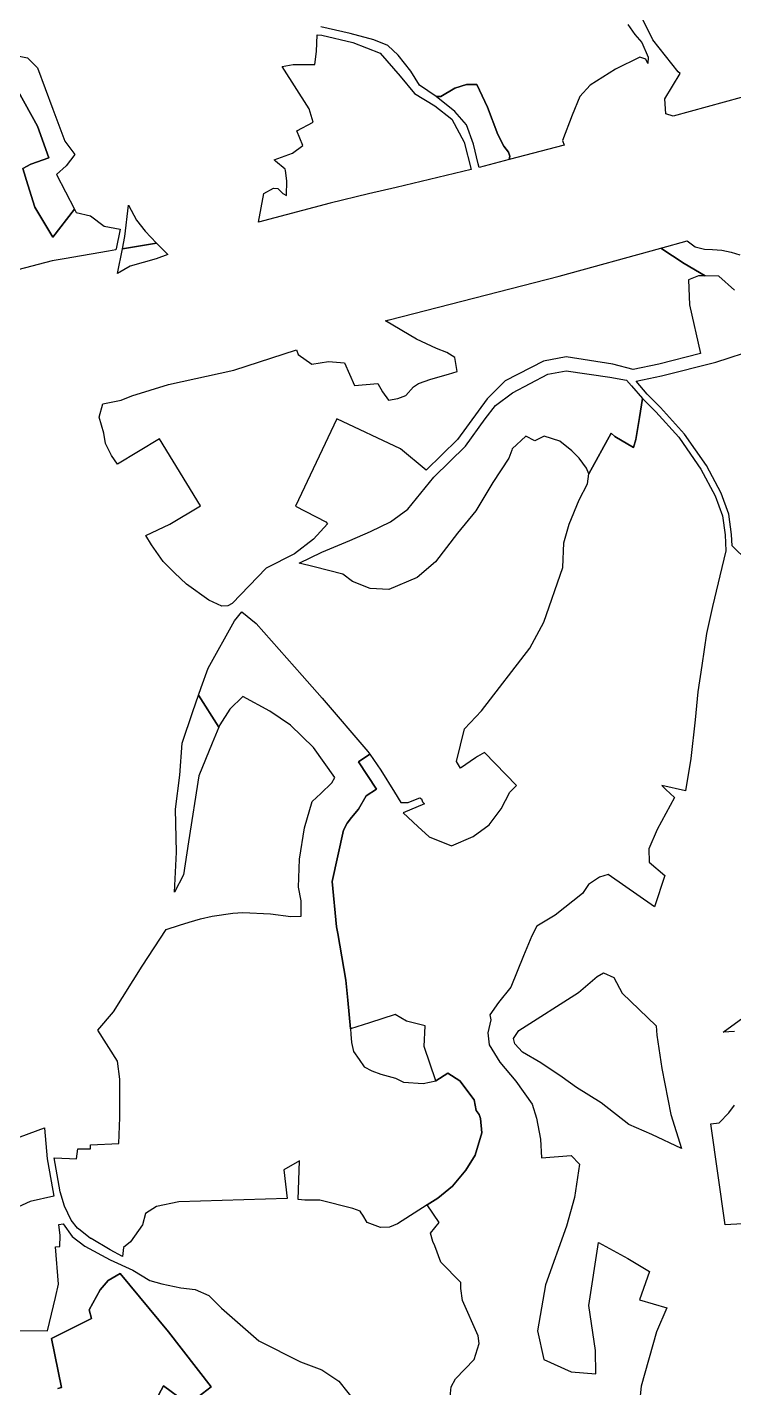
# Model space of a CAD drawing. Header units: millimetres. Extents: x 35444746 to 35449000, y 3482000 to 3488437.
# Drawn here: x 35447289.2 to 35447507.3, y 3486393.7 to 3486813.3 of the extents above; entities that cross this region are included whole.
import ezdxf

# ---------------------------------------------------------------- set-up
doc = ezdxf.new("R2010")
doc.units = ezdxf.units.MM
doc.layers.add('0203.02旱地整理', color=9, linetype='Continuous', true_color=0x808080)
doc.layers.add('0204.02水田整理', color=9, linetype='Continuous', true_color=0x808080)

msp = doc.modelspace()

# ---------------------------------------------------------------- linework, layer by layer
at = {"layer": '0203.02旱地整理', "color": 41}
for points in [[(35447541.397, 3486815.87), (35447549.093, 3486808.598), (35447553.497, 3486803.808), (35447553.59, 3486803.676), (35447533.81, 3486798.252), (35447520.136, 3486794.501), (35447509.559, 3486791.6), (35447488.522, 3486785.83), (35447486.244, 3486786.557), (35447485.922, 3486791.171), (35447490.707, 3486798.985), (35447490.069, 3486799.49), (35447482.299, 3486809.405), (35447476.268, 3486821.44)], [(35447541.397, 3486815.87), (35447549.093, 3486808.598), (35447553.497, 3486803.808), (35447553.59, 3486803.676), (35447533.81, 3486798.252), (35447520.136, 3486794.501), (35447509.559, 3486791.6), (35447488.522, 3486785.83), (35447486.244, 3486786.557), (35447485.922, 3486791.171), (35447490.707, 3486798.985), (35447490.069, 3486799.49), (35447482.299, 3486809.405), (35447476.268, 3486821.44)], [(35447507.42, 3486732.153), (35447502.591, 3486736.464), (35447498.442, 3486736.602), (35447491.98, 3486740.416), (35447484.681, 3486745.164), (35447492.818, 3486747.406), (35447495.301, 3486745.583), (35447498.232, 3486744.87), (35447500.695, 3486744.776), (35447503.568, 3486744.515), (35447506.438, 3486743.926), (35447509.113, 3486743.09)], [(35447507.42, 3486732.153), (35447502.591, 3486736.464), (35447498.442, 3486736.602), (35447491.98, 3486740.416), (35447484.681, 3486745.164), (35447492.818, 3486747.406), (35447495.301, 3486745.583), (35447498.232, 3486744.87), (35447500.695, 3486744.776), (35447503.568, 3486744.515), (35447506.438, 3486743.926), (35447509.113, 3486743.09)], [(35447511.432, 3486648.714), (35447506.714, 3486653.346), (35447506.561, 3486656.889), (35447505.669, 3486663.08), (35447503.337, 3486669.617), (35447498.776, 3486678.077), (35447492.053, 3486687.828), (35447484.649, 3486696.054), (35447480.497, 3486700.166), (35447477.093, 3486704.11), (35447484.962, 3486705.817), (35447501.681, 3486710.032), (35447514.314, 3486714.058)], [(35447511.432, 3486648.714), (35447506.714, 3486653.346), (35447506.561, 3486656.889), (35447505.669, 3486663.08), (35447503.337, 3486669.617), (35447498.776, 3486678.077), (35447492.053, 3486687.828), (35447484.649, 3486696.054), (35447480.497, 3486700.166), (35447477.093, 3486704.11), (35447484.962, 3486705.817), (35447501.681, 3486710.032), (35447514.314, 3486714.058)], [(35447419.706, 3486390.964), (35447419.988, 3486393.952), (35447421.413, 3486396.441), (35447427.146, 3486402.417), (35447428.646, 3486407.314), (35447428.334, 3486409.768), (35447423.52, 3486420.651), (35447423.014, 3486424.353), (35447423.051, 3486426.223), (35447416.795, 3486432.446), (35447414.975, 3486437.494), (35447414.408, 3486438.845), (35447413.662, 3486441.392), (35447416.35, 3486444.642), (35447412.64, 3486450.08), (35447415.89, 3486452.166), (35447420.483, 3486455.9), (35447424.564, 3486460.864), (35447427.433, 3486465.412), (35447429.53, 3486472.309), (35447429.114, 3486476.717), (35447428.711, 3486478.034), (35447427.731, 3486479.191), (35447427.108, 3486482.459), (35447422.705, 3486488.327), (35447418.962, 3486490.693), (35447415.262, 3486488.339), (35447411.726, 3486498.954), (35447412.005, 3486505.282), (35447406.278, 3486506.778), (35447402.755, 3486508.844), (35447394.822, 3486506.282), (35447388.988, 3486504.405), (35447388.124, 3486513.236), (35447387.522, 3486519.389), (35447385.029, 3486533.796), (35447384.673, 3486535.854), (35447383.283, 3486549.855), (35447386.752, 3486565.654), (35447387.911, 3486567.776), (35447389.293, 3486569.532), (35447391.376, 3486572.178), (35447393.775, 3486576.258), (35447397.018, 3486578.286), (35447391.409, 3486586.733), (35447394.92, 3486589.06), (35447398.269, 3486584.162), (35447402.561, 3486577.409), (35447404.517, 3486574.23), (35447406.79, 3486574.168), (35447408.458, 3486574.908), (35447410.333, 3486575.653), (35447410.824, 3486575.331), (35447411.215, 3486574.365), (35447411.829, 3486573.813), (35447405.194, 3486570.998), (35447409.739, 3486566.79), (35447413.186, 3486563.597), (35447420.161, 3486560.791), (35447426.792, 3486563.751), (35447431.733, 3486567.336), (35447435.439, 3486572.29), (35447438.11, 3486577.406), (35447440.176, 3486579.489), (35447430.363, 3486589.663), (35447428.142, 3486588.421), (35447427.527, 3486587.993), (35447422.878, 3486584.757), (35447421.657, 3486586.887), (35447424.158, 3486596.909), (35447429.335, 3486602.494), (35447444.3, 3486621.822), (35447448.657, 3486629.775), (35447454.505, 3486646.7), (35447454.799, 3486654.296), (35447456.424, 3486660.019), (35447459.509, 3486667.515), (35447462.13, 3486672.441), (35447462.554, 3486675.538), (35447469.425, 3486688.132), (35447470.497, 3486687.083), (35447476.308, 3486683.626), (35447477.037, 3486686.094), (35447478.137, 3486692.968), (35447479.044, 3486698.791), (35447483.211, 3486694.664), (35447490.271, 3486686.819), (35447490.478, 3486686.589), (35447497.067, 3486677.033), (35447501.507, 3486668.799), (35447503.718, 3486662.599), (35447504.567, 3486656.707), (35447504.779, 3486651.812), (35447503.586, 3486646.677), (35447500.69, 3486634.598), (35447498.863, 3486626.287), (35447497.35, 3486616.414), (35447496.178, 3486608.35), (35447495.316, 3486599.645), (35447494.04, 3486587.734), (35447492.321, 3486577.818), (35447485.091, 3486579.457), (35447486.288, 3486578.243), (35447488.945, 3486575.709), (35447483.561, 3486565.836), (35447481.006, 3486559.879), (35447481.162, 3486555.821), (35447485.928, 3486551.637), (35447482.754, 3486542.037), (35447468.475, 3486551.989), (35447465.85, 3486551.186), (35447462.398, 3486548.913), (35447460.58, 3486546.14), (35447452.119, 3486539.437), (35447446.473, 3486536.099), (35447444.941, 3486533.087), (35447442.382, 3486526.876), (35447438.435, 3486517.253), (35447434.651, 3486512.548), (35447431.908, 3486508.746), (35447432.244, 3486507.213), (35447431.389, 3486503.181), (35447431.742, 3486499.42), (35447435.072, 3486494.124), (35447439.934, 3486488.232), (35447444.995, 3486481.183), (35447446.344, 3486476.893), (35447447.632, 3486470.398), (35447447.902, 3486464.642), (35447457.07, 3486465.366), (35447459.623, 3486462.649), (35447458.036, 3486452.341), (35447455.655, 3486443.519), (35447449.127, 3486425.433), (35447446.687, 3486411.26), (35447448.67, 3486402.421), (35447457.057, 3486398.611), (35447464.682, 3486398.002), (35447464.529, 3486405.164), (35447462.547, 3486419.032), (35447465.533, 3486438.556), (35447474.597, 3486433.55), (35447481.202, 3486429.55), (35447478.155, 3486420.795), (35447486.578, 3486418.411), (35447483.396, 3486411.005), (35447478.678, 3486394.22), (35447477.582, 3486384.127)], [(35447419.706, 3486390.964), (35447419.988, 3486393.952), (35447421.413, 3486396.441), (35447427.146, 3486402.417), (35447428.646, 3486407.314), (35447428.334, 3486409.768), (35447423.52, 3486420.651), (35447423.014, 3486424.353), (35447423.051, 3486426.223), (35447416.795, 3486432.446), (35447414.975, 3486437.494), (35447414.408, 3486438.845), (35447413.662, 3486441.392), (35447416.35, 3486444.642), (35447412.64, 3486450.08), (35447415.89, 3486452.166), (35447420.483, 3486455.9), (35447424.564, 3486460.864), (35447427.433, 3486465.412), (35447429.53, 3486472.309), (35447429.114, 3486476.717), (35447428.711, 3486478.034), (35447427.731, 3486479.191), (35447427.108, 3486482.459), (35447422.705, 3486488.327), (35447418.962, 3486490.693), (35447415.262, 3486488.339), (35447411.726, 3486498.954), (35447412.005, 3486505.282), (35447406.278, 3486506.778), (35447402.755, 3486508.844), (35447394.822, 3486506.282), (35447388.988, 3486504.405), (35447388.124, 3486513.236), (35447387.522, 3486519.389), (35447385.029, 3486533.796), (35447384.673, 3486535.854), (35447383.283, 3486549.855), (35447386.752, 3486565.654), (35447387.911, 3486567.776), (35447389.293, 3486569.532), (35447391.376, 3486572.178), (35447393.775, 3486576.258), (35447397.018, 3486578.286), (35447391.409, 3486586.733), (35447394.92, 3486589.06), (35447398.269, 3486584.162), (35447402.561, 3486577.409), (35447404.517, 3486574.23), (35447406.79, 3486574.168), (35447408.458, 3486574.908), (35447410.333, 3486575.653), (35447410.824, 3486575.331), (35447411.215, 3486574.365), (35447411.829, 3486573.813), (35447405.194, 3486570.998), (35447409.739, 3486566.79), (35447413.186, 3486563.597), (35447420.161, 3486560.791), (35447426.792, 3486563.751), (35447431.733, 3486567.336), (35447435.439, 3486572.29), (35447438.11, 3486577.406), (35447440.176, 3486579.489), (35447430.363, 3486589.663), (35447428.142, 3486588.421), (35447427.527, 3486587.993), (35447422.878, 3486584.757), (35447421.657, 3486586.887), (35447424.158, 3486596.909), (35447429.335, 3486602.494), (35447444.3, 3486621.822), (35447448.657, 3486629.775), (35447454.505, 3486646.7), (35447454.799, 3486654.296), (35447456.424, 3486660.019), (35447459.509, 3486667.515), (35447462.13, 3486672.441), (35447462.554, 3486675.538), (35447469.425, 3486688.132), (35447470.497, 3486687.083), (35447476.308, 3486683.626), (35447477.037, 3486686.094), (35447478.137, 3486692.968), (35447479.044, 3486698.791), (35447483.211, 3486694.664), (35447490.271, 3486686.819), (35447490.478, 3486686.589), (35447497.067, 3486677.033), (35447501.507, 3486668.799), (35447503.718, 3486662.599), (35447504.567, 3486656.707), (35447504.779, 3486651.812), (35447503.586, 3486646.677), (35447500.69, 3486634.598), (35447498.863, 3486626.287), (35447497.35, 3486616.414), (35447496.178, 3486608.35), (35447495.316, 3486599.645), (35447494.04, 3486587.734), (35447492.321, 3486577.818), (35447485.091, 3486579.457), (35447486.288, 3486578.243), (35447488.945, 3486575.709), (35447483.561, 3486565.836), (35447481.006, 3486559.879), (35447481.162, 3486555.821), (35447485.928, 3486551.637), (35447482.754, 3486542.037), (35447468.475, 3486551.989), (35447465.85, 3486551.186), (35447462.398, 3486548.913), (35447460.58, 3486546.14), (35447452.119, 3486539.437), (35447446.473, 3486536.099), (35447444.941, 3486533.087), (35447442.382, 3486526.876), (35447438.435, 3486517.253), (35447434.651, 3486512.548), (35447431.908, 3486508.746), (35447432.244, 3486507.213), (35447431.389, 3486503.181), (35447431.742, 3486499.42), (35447435.072, 3486494.124), (35447439.934, 3486488.232), (35447444.995, 3486481.183), (35447446.344, 3486476.893), (35447447.632, 3486470.398), (35447447.902, 3486464.642), (35447457.07, 3486465.366), (35447459.623, 3486462.649), (35447458.036, 3486452.341), (35447455.655, 3486443.519), (35447449.127, 3486425.433), (35447446.687, 3486411.26), (35447448.67, 3486402.421), (35447457.057, 3486398.611), (35447464.682, 3486398.002), (35447464.529, 3486405.164), (35447462.547, 3486419.032), (35447465.533, 3486438.556), (35447474.597, 3486433.55), (35447481.202, 3486429.55), (35447478.155, 3486420.795), (35447486.578, 3486418.411), (35447483.396, 3486411.005), (35447478.678, 3486394.22), (35447477.582, 3486384.127)], [(35447283.673, 3486411.343), (35447295.419, 3486411.259), (35447297.879, 3486421.574), (35447298.793, 3486425.698), (35447297.873, 3486437.126), (35447299.286, 3486437.242), (35447299.347, 3486440.669), (35447298.991, 3486444.079), (35447300.256, 3486444.241), (35447303.077, 3486440.394), (35447306.931, 3486437.347), (35447314.815, 3486433.195), (35447321.77, 3486429.974), (35447327.07, 3486426.804), (35447330.686, 3486425.788), (35447336.599, 3486424.546), (35447341.006, 3486424.056), (35447345.254, 3486422.213), (35447349.11, 3486418.239), (35447360.711, 3486408.182), (35447373.514, 3486401.746), (35447380.08, 3486399.274), (35447385.362, 3486395.781), (35447390.911, 3486388.749)], [(35447283.673, 3486411.343), (35447295.419, 3486411.259), (35447297.879, 3486421.574), (35447298.793, 3486425.698), (35447297.873, 3486437.126), (35447299.286, 3486437.242), (35447299.347, 3486440.669), (35447298.991, 3486444.079), (35447300.256, 3486444.241), (35447303.077, 3486440.394), (35447306.931, 3486437.347), (35447314.815, 3486433.195), (35447321.77, 3486429.974), (35447327.07, 3486426.804), (35447330.686, 3486425.788), (35447336.599, 3486424.546), (35447341.006, 3486424.056), (35447345.254, 3486422.213), (35447349.11, 3486418.239), (35447360.711, 3486408.182), (35447373.514, 3486401.746), (35447380.08, 3486399.274), (35447385.362, 3486395.781), (35447390.911, 3486388.749)], [(35447341.928, 3486390.919), (35447345.944, 3486394.042), (35447332.788, 3486410.939), (35447317.872, 3486428.928), (35447314.145, 3486426.791), (35447311.719, 3486423.874), (35447308.296, 3486417.738), (35447309.063, 3486415.028), (35447296.652, 3486408.864), (35447299.722, 3486393.765), (35447298.608, 3486393.499)], [(35447341.928, 3486390.919), (35447345.944, 3486394.042), (35447332.788, 3486410.939), (35447317.872, 3486428.928), (35447314.145, 3486426.791), (35447311.719, 3486423.874), (35447308.296, 3486417.738), (35447309.063, 3486415.028), (35447296.652, 3486408.864), (35447299.722, 3486393.765), (35447298.608, 3486393.499)], [(35447324.42, 3486381.655), (35447331.218, 3486394.272), (35447337.952, 3486389.372)], [(35447324.42, 3486381.655), (35447331.218, 3486394.272), (35447337.952, 3486389.372)]]:
    msp.add_lwpolyline(points, dxfattribs=at)
for points in [[(35447378.706, 3486810.982), (35447380.088, 3486810.818), (35447389.722, 3486808.604), (35447398.149, 3486805.304), (35447404.332, 3486798.19), (35447408.7, 3486792.86), (35447415.035, 3486789.019), (35447420.182, 3486784.972), (35447424.013, 3486777.842), (35447426.165, 3486769.373), (35447403.022, 3486763.889), (35447394.502, 3486761.87), (35447382.658, 3486759.064), (35447360.604, 3486753.136), (35447362.215, 3486762.026), (35447365.182, 3486763.659), (35447366.512, 3486763.541), (35447368.03, 3486762.034), (35447369.216, 3486761.356), (35447369.297, 3486765.886), (35447368.869, 3486769.13), (35447368.816, 3486769.533), (35447365.769, 3486771.956), (35447365.361, 3486772.372), (35447371.008, 3486774.438), (35447374.231, 3486776.803), (35447372.367, 3486781.332), (35447377.454, 3486784), (35447376.195, 3486788.076), (35447367.87, 3486801.198), (35447371.255, 3486801.787), (35447375.754, 3486801.787), (35447377.946, 3486801.787), (35447378.466, 3486805.822)], [(35447378.706, 3486810.982), (35447380.088, 3486810.818), (35447389.722, 3486808.604), (35447398.149, 3486805.304), (35447404.332, 3486798.19), (35447408.7, 3486792.86), (35447415.035, 3486789.019), (35447420.182, 3486784.972), (35447424.013, 3486777.842), (35447426.165, 3486769.373), (35447403.022, 3486763.889), (35447394.502, 3486761.87), (35447382.658, 3486759.064), (35447360.604, 3486753.136), (35447362.215, 3486762.026), (35447365.182, 3486763.659), (35447366.512, 3486763.541), (35447368.03, 3486762.034), (35447369.216, 3486761.356), (35447369.297, 3486765.886), (35447368.869, 3486769.13), (35447368.816, 3486769.533), (35447365.769, 3486771.956), (35447365.361, 3486772.372), (35447371.008, 3486774.438), (35447374.231, 3486776.803), (35447372.367, 3486781.332), (35447377.454, 3486784), (35447376.195, 3486788.076), (35447367.87, 3486801.198), (35447371.255, 3486801.787), (35447375.754, 3486801.787), (35447377.946, 3486801.787), (35447378.466, 3486805.822)], [(35447279.253, 3486804.696), (35447283.222, 3486805.092), (35447289.246, 3486803.851), (35447292.381, 3486800.792), (35447297.07, 3486787.977), (35447300.803, 3486778.09), (35447303.842, 3486773.983), (35447301.163, 3486770.56), (35447298.212, 3486767.867), (35447303.738, 3486757.158), (35447297.05, 3486748.568), (35447291.548, 3486757.81), (35447289.385, 3486764.694), (35447287.805, 3486769.719), (35447290.286, 3486771.05), (35447295.865, 3486773.048), (35447292.395, 3486782.8), (35447286.391, 3486793.593), (35447284.573, 3486797.008), (35447280.092, 3486801.937)], [(35447279.253, 3486804.696), (35447283.222, 3486805.092), (35447289.246, 3486803.851), (35447292.381, 3486800.792), (35447297.07, 3486787.977), (35447300.803, 3486778.09), (35447303.842, 3486773.983), (35447301.163, 3486770.56), (35447298.212, 3486767.867), (35447303.738, 3486757.158), (35447297.05, 3486748.568), (35447291.548, 3486757.81), (35447289.385, 3486764.694), (35447287.805, 3486769.719), (35447290.286, 3486771.05), (35447295.865, 3486773.048), (35447292.395, 3486782.8), (35447286.391, 3486793.593), (35447284.573, 3486797.008), (35447280.092, 3486801.937)], [(35447415.358, 3486791.964), (35447416.826, 3486791.94), (35447421.197, 3486794.467), (35447424.721, 3486795.592), (35447426.031, 3486795.666), (35447427.907, 3486795.601), (35447431.261, 3486788.675), (35447434.388, 3486780.186), (35447436.228, 3486776.614), (35447437.735, 3486774.724), (35447438.18, 3486773.518), (35447437.96, 3486772.468), (35447428.636, 3486770.021), (35447428.309, 3486771.166), (35447426.904, 3486777.166), (35447424.782, 3486783.162), (35447421.117, 3486787.271)], [(35447415.358, 3486791.964), (35447416.826, 3486791.94), (35447421.197, 3486794.467), (35447424.721, 3486795.592), (35447426.031, 3486795.666), (35447427.907, 3486795.601), (35447431.261, 3486788.675), (35447434.388, 3486780.186), (35447436.228, 3486776.614), (35447437.735, 3486774.724), (35447438.18, 3486773.518), (35447437.96, 3486772.468), (35447428.636, 3486770.021), (35447428.309, 3486771.166), (35447426.904, 3486777.166), (35447424.782, 3486783.162), (35447421.117, 3486787.271)], [(35447320.473, 3486758.456), (35447322.883, 3486753.78), (35447325.634, 3486750.39), (35447329.127, 3486746.733), (35447318.603, 3486744.941), (35447319.353, 3486748.715)], [(35447320.473, 3486758.456), (35447322.883, 3486753.78), (35447325.634, 3486750.39), (35447329.127, 3486746.733), (35447318.603, 3486744.941), (35447319.353, 3486748.715)], [(35447484.681, 3486745.164), (35447491.98, 3486740.416), (35447498.442, 3486736.602), (35447496.309, 3486736.638), (35447493.292, 3486735.374), (35447493.607, 3486727.687), (35447496.987, 3486712.663), (35447484.114, 3486709.418), (35447476.211, 3486707.703), (35447469.919, 3486709.412), (35447455.489, 3486711.651), (35447448.525, 3486710.315), (35447436.649, 3486704.186), (35447431.084, 3486698.662), (35447428.315, 3486694.847), (35447422.025, 3486686.192), (35447412.316, 3486676.664), (35447404.373, 3486683.31), (35447384.79, 3486692.558), (35447371.934, 3486665.613), (35447381.381, 3486660.769), (35447381.896, 3486660.175), (35447377.533, 3486655.418), (35447371.706, 3486650.901), (35447362.978, 3486646.419), (35447352.48, 3486635.524), (35447351.086, 3486634.807), (35447349.286, 3486634.718), (35447345.273, 3486636.609), (35447338.298, 3486641.497), (35447334.652, 3486645.039), (35447331.174, 3486648.494), (35447327.515, 3486653.674), (35447325.814, 3486656.582), (35447333.206, 3486660.081), (35447342.623, 3486665.648), (35447329.977, 3486686.324), (35447317.01, 3486678.55), (35447315.236, 3486681.22), (35447313.394, 3486684.903), (35447312.789, 3486688.099), (35447311.438, 3486693.03), (35447312.477, 3486697.131), (35447318.166, 3486698.259), (35447321.48, 3486699.6), (35447332.825, 3486703.053), (35447352.941, 3486707.516), (35447372.274, 3486713.79), (35447372.76, 3486712.304), (35447377.069, 3486709.353), (35447382.176, 3486710.15), (35447387.124, 3486709.752), (35447390.156, 3486702.814), (35447397.418, 3486703.372), (35447398.815, 3486700.878), (35447400.639, 3486698.288), (35447403.535, 3486698.746), (35447405.989, 3486699.717), (35447408.42, 3486702.363), (35447409.949, 3486703.389), (35447413.718, 3486704.765), (35447419.225, 3486706.237), (35447421.837, 3486707.118), (35447421.154, 3486711.461), (35447418.696, 3486712.924), (35447415.522, 3486714.247), (35447409.374, 3486717.101), (35447399.793, 3486722.72), (35447400.925, 3486723.088), (35447453.321, 3486736.522)], [(35447484.681, 3486745.164), (35447491.98, 3486740.416), (35447498.442, 3486736.602), (35447496.309, 3486736.638), (35447493.292, 3486735.374), (35447493.607, 3486727.687), (35447496.987, 3486712.663), (35447484.114, 3486709.418), (35447476.211, 3486707.703), (35447469.919, 3486709.412), (35447455.489, 3486711.651), (35447448.525, 3486710.315), (35447436.649, 3486704.186), (35447431.084, 3486698.662), (35447428.315, 3486694.847), (35447422.025, 3486686.192), (35447412.316, 3486676.664), (35447404.373, 3486683.31), (35447384.79, 3486692.558), (35447371.934, 3486665.613), (35447381.381, 3486660.769), (35447381.896, 3486660.175), (35447377.533, 3486655.418), (35447371.706, 3486650.901), (35447362.978, 3486646.419), (35447352.48, 3486635.524), (35447351.086, 3486634.807), (35447349.286, 3486634.718), (35447345.273, 3486636.609), (35447338.298, 3486641.497), (35447334.652, 3486645.039), (35447331.174, 3486648.494), (35447327.515, 3486653.674), (35447325.814, 3486656.582), (35447333.206, 3486660.081), (35447342.623, 3486665.648), (35447329.977, 3486686.324), (35447317.01, 3486678.55), (35447315.236, 3486681.22), (35447313.394, 3486684.903), (35447312.789, 3486688.099), (35447311.438, 3486693.03), (35447312.477, 3486697.131), (35447318.166, 3486698.259), (35447321.48, 3486699.6), (35447332.825, 3486703.053), (35447352.941, 3486707.516), (35447372.274, 3486713.79), (35447372.76, 3486712.304), (35447377.069, 3486709.353), (35447382.176, 3486710.15), (35447387.124, 3486709.752), (35447390.156, 3486702.814), (35447397.418, 3486703.372), (35447398.815, 3486700.878), (35447400.639, 3486698.288), (35447403.535, 3486698.746), (35447405.989, 3486699.717), (35447408.42, 3486702.363), (35447409.949, 3486703.389), (35447413.718, 3486704.765), (35447419.225, 3486706.237), (35447421.837, 3486707.118), (35447421.154, 3486711.461), (35447418.696, 3486712.924), (35447415.522, 3486714.247), (35447409.374, 3486717.101), (35447399.793, 3486722.72), (35447400.925, 3486723.088), (35447453.321, 3486736.522)], [(35447329.127, 3486746.733), (35447332.552, 3486743.146), (35447328.996, 3486741.904), (35447321.006, 3486739.623), (35447317.091, 3486737.329), (35447318.603, 3486744.941)], [(35447329.127, 3486746.733), (35447332.552, 3486743.146), (35447328.996, 3486741.904), (35447321.006, 3486739.623), (35447317.091, 3486737.329), (35447318.603, 3486744.941)], [(35447479.044, 3486698.791), (35447478.137, 3486692.968), (35447477.037, 3486686.094), (35447476.308, 3486683.626), (35447470.497, 3486687.083), (35447469.425, 3486688.132), (35447462.554, 3486675.538), (35447461.809, 3486677.293), (35447459.562, 3486680.417), (35447457.273, 3486682.671), (35447453.54, 3486685.648), (35447448.722, 3486687.124), (35447445.87, 3486685.718), (35447443.055, 3486687.2), (35447438.878, 3486683.266), (35447438.71, 3486682.829), (35447437.785, 3486680.42), (35447432.933, 3486672.86), (35447427.678, 3486664.116), (35447421.96, 3486657.274), (35447415.168, 3486648.411), (35447409.486, 3486643.594), (35447400.809, 3486639.93), (35447394.994, 3486640.241), (35447389.553, 3486642.385), (35447386.599, 3486644.654), (35447377.742, 3486646.842), (35447373.14, 3486648.041), (35447380.097, 3486651.436), (35447388.711, 3486655.018), (35447395.099, 3486657.79), (35447401.287, 3486660.765), (35447406.611, 3486664.649), (35447414.681, 3486674.503), (35447424.457, 3486684.097), (35447430.552, 3486692.483), (35447433.755, 3486696.644), (35447438.975, 3486700.506), (35447449.839, 3486706.325), (35447455.552, 3486707.359), (35447468.958, 3486705.398), (35447474.183, 3486704.421), (35447475.666, 3486702.704)], [(35447479.044, 3486698.791), (35447478.137, 3486692.968), (35447477.037, 3486686.094), (35447476.308, 3486683.626), (35447470.497, 3486687.083), (35447469.425, 3486688.132), (35447462.554, 3486675.538), (35447461.809, 3486677.293), (35447459.562, 3486680.417), (35447457.273, 3486682.671), (35447453.54, 3486685.648), (35447448.722, 3486687.124), (35447445.87, 3486685.718), (35447443.055, 3486687.2), (35447438.878, 3486683.266), (35447438.71, 3486682.829), (35447437.785, 3486680.42), (35447432.933, 3486672.86), (35447427.678, 3486664.116), (35447421.96, 3486657.274), (35447415.168, 3486648.411), (35447409.486, 3486643.594), (35447400.809, 3486639.93), (35447394.994, 3486640.241), (35447389.553, 3486642.385), (35447386.599, 3486644.654), (35447377.742, 3486646.842), (35447373.14, 3486648.041), (35447380.097, 3486651.436), (35447388.711, 3486655.018), (35447395.099, 3486657.79), (35447401.287, 3486660.765), (35447406.611, 3486664.649), (35447414.681, 3486674.503), (35447424.457, 3486684.097), (35447430.552, 3486692.483), (35447433.755, 3486696.644), (35447438.975, 3486700.506), (35447449.839, 3486706.325), (35447455.552, 3486707.359), (35447468.958, 3486705.398), (35447474.183, 3486704.421), (35447475.666, 3486702.704)], [(35447355.471, 3486632.967), (35447359.806, 3486629.402), (35447373.998, 3486613.335), (35447380.188, 3486606.328), (35447394.312, 3486589.948), (35447394.92, 3486589.06), (35447391.409, 3486586.733), (35447397.018, 3486578.286), (35447393.775, 3486576.258), (35447391.376, 3486572.178), (35447389.293, 3486569.532), (35447387.911, 3486567.776), (35447386.752, 3486565.654), (35447383.283, 3486549.855), (35447384.673, 3486535.854), (35447385.029, 3486533.796), (35447387.522, 3486519.389), (35447388.124, 3486513.236), (35447388.988, 3486504.405), (35447389.106, 3486502.742), (35447389.291, 3486500.148), (35447389.929, 3486497.444), (35447391.639, 3486494.958), (35447393.172, 3486492.729), (35447395.54, 3486491.404), (35447398.319, 3486490.405), (35447402.817, 3486489.15), (35447405.267, 3486487.907), (35447411.408, 3486487.543), (35447415.262, 3486488.339), (35447418.962, 3486490.693), (35447422.705, 3486488.327), (35447427.108, 3486482.459), (35447427.731, 3486479.191), (35447428.711, 3486478.034), (35447429.114, 3486476.717), (35447429.53, 3486472.309), (35447427.433, 3486465.412), (35447424.564, 3486460.864), (35447420.483, 3486455.9), (35447415.89, 3486452.166), (35447412.64, 3486450.08), (35447403.505, 3486444.22), (35447400.952, 3486443.248), (35447398.239, 3486443.182), (35447394.106, 3486444.665), (35447392.803, 3486446.977), (35447392.297, 3486447.694), (35447391.987, 3486448.135), (35447389.687, 3486448.971), (35447379.446, 3486451.571), (35447374.914, 3486451.598), (35447372.822, 3486451.807), (35447373.243, 3486463.654), (35447368.423, 3486460.928), (35447369.376, 3486452.13), (35447335.968, 3486451.094), (35447329.137, 3486449.648), (35447325.642, 3486447.475), (35447324.754, 3486443.933), (35447321.073, 3486438.737), (35447318.861, 3486437.004), (35447318.613, 3486434.198), (35447314.766, 3486436.291), (35447308.879, 3486439.738), (35447308.768, 3486439.776), (35447305.543, 3486442.307), (35447304.739, 3486442.938), (35447302.734, 3486445.38), (35447300.659, 3486449.743), (35447299.308, 3486454.151), (35447297.532, 3486464.627), (35447302.261, 3486464.431), (35447304.421, 3486464.342), (35447304.818, 3486467.376), (35447308.699, 3486467.375), (35447308.762, 3486468.652), (35447317.497, 3486469.069), (35447317.818, 3486477.073), (35447317.771, 3486488.89), (35447317.082, 3486494.411), (35447310.973, 3486503.99), (35447315.806, 3486509.66), (35447324.623, 3486523.766), (35447332.099, 3486535.057), (35447336.204, 3486536.35), (35447339.198, 3486537.251), (35447342.622, 3486538.285), (35447346.304, 3486539.148), (35447352.674, 3486540.084), (35447355.683, 3486540.268), (35447364.27, 3486539.823), (35447370.507, 3486539.071), (35447373.692, 3486539.166), (35447373.707, 3486543.844), (35447372.948, 3486548.091), (35447373.177, 3486556.701), (35447374.756, 3486566.353), (35447377.157, 3486574.538), (35447379.765, 3486577.021), (35447383.215, 3486580.306), (35447384.124, 3486581.904), (35447377.513, 3486591.117), (35447370.398, 3486598.049), (35447364.089, 3486602.324), (35447355.714, 3486606.904), (35447351.755, 3486602.98), (35447348.676, 3486598.162), (35447348.362, 3486597.414), (35447342.068, 3486607.341), (35447342.898, 3486609.706), (35447345.026, 3486615.616), (35447353.146, 3486630.185)], [(35447355.471, 3486632.967), (35447359.806, 3486629.402), (35447373.998, 3486613.335), (35447380.188, 3486606.328), (35447394.312, 3486589.948), (35447394.92, 3486589.06), (35447391.409, 3486586.733), (35447397.018, 3486578.286), (35447393.775, 3486576.258), (35447391.376, 3486572.178), (35447389.293, 3486569.532), (35447387.911, 3486567.776), (35447386.752, 3486565.654), (35447383.283, 3486549.855), (35447384.673, 3486535.854), (35447385.029, 3486533.796), (35447387.522, 3486519.389), (35447388.124, 3486513.236), (35447388.988, 3486504.405), (35447389.106, 3486502.742), (35447389.291, 3486500.148), (35447389.929, 3486497.444), (35447391.639, 3486494.958), (35447393.172, 3486492.729), (35447395.54, 3486491.404), (35447398.319, 3486490.405), (35447402.817, 3486489.15), (35447405.267, 3486487.907), (35447411.408, 3486487.543), (35447415.262, 3486488.339), (35447418.962, 3486490.693), (35447422.705, 3486488.327), (35447427.108, 3486482.459), (35447427.731, 3486479.191), (35447428.711, 3486478.034), (35447429.114, 3486476.717), (35447429.53, 3486472.309), (35447427.433, 3486465.412), (35447424.564, 3486460.864), (35447420.483, 3486455.9), (35447415.89, 3486452.166), (35447412.64, 3486450.08), (35447403.505, 3486444.22), (35447400.952, 3486443.248), (35447398.239, 3486443.182), (35447394.106, 3486444.665), (35447392.803, 3486446.977), (35447392.297, 3486447.694), (35447391.987, 3486448.135), (35447389.687, 3486448.971), (35447379.446, 3486451.571), (35447374.914, 3486451.598), (35447372.822, 3486451.807), (35447373.243, 3486463.654), (35447368.423, 3486460.928), (35447369.376, 3486452.13), (35447335.968, 3486451.094), (35447329.137, 3486449.648), (35447325.642, 3486447.475), (35447324.754, 3486443.933), (35447321.073, 3486438.737), (35447318.861, 3486437.004), (35447318.613, 3486434.198), (35447314.766, 3486436.291), (35447308.879, 3486439.738), (35447308.768, 3486439.776), (35447305.543, 3486442.307), (35447304.739, 3486442.938), (35447302.734, 3486445.38), (35447300.659, 3486449.743), (35447299.308, 3486454.151), (35447297.532, 3486464.627), (35447302.261, 3486464.431), (35447304.421, 3486464.342), (35447304.818, 3486467.376), (35447308.699, 3486467.375), (35447308.762, 3486468.652), (35447317.497, 3486469.069), (35447317.818, 3486477.073), (35447317.771, 3486488.89), (35447317.082, 3486494.411), (35447310.973, 3486503.99), (35447315.806, 3486509.66), (35447324.623, 3486523.766), (35447332.099, 3486535.057), (35447336.204, 3486536.35), (35447339.198, 3486537.251), (35447342.622, 3486538.285), (35447346.304, 3486539.148), (35447352.674, 3486540.084), (35447355.683, 3486540.268), (35447364.27, 3486539.823), (35447370.507, 3486539.071), (35447373.692, 3486539.166), (35447373.707, 3486543.844), (35447372.948, 3486548.091), (35447373.177, 3486556.701), (35447374.756, 3486566.353), (35447377.157, 3486574.538), (35447379.765, 3486577.021), (35447383.215, 3486580.306), (35447384.124, 3486581.904), (35447377.513, 3486591.117), (35447370.398, 3486598.049), (35447364.089, 3486602.324), (35447355.714, 3486606.904), (35447351.755, 3486602.98), (35447348.676, 3486598.162), (35447348.362, 3486597.414), (35447342.068, 3486607.341), (35447342.898, 3486609.706), (35447345.026, 3486615.616), (35447353.146, 3486630.185)], [(35447342.068, 3486607.341), (35447348.362, 3486597.414), (35447346.303, 3486592.509), (35447342.133, 3486582.458), (35447338.912, 3486562.104), (35447337.424, 3486551.869), (35447334.662, 3486546.597), (35447335.248, 3486558.833), (35447334.987, 3486572.193), (35447336.251, 3486582.601), (35447337.011, 3486592.527), (35447340.281, 3486602.253)], [(35447342.068, 3486607.341), (35447348.362, 3486597.414), (35447346.303, 3486592.509), (35447342.133, 3486582.458), (35447338.912, 3486562.104), (35447337.424, 3486551.869), (35447334.662, 3486546.597), (35447335.248, 3486558.833), (35447334.987, 3486572.193), (35447336.251, 3486582.601), (35447337.011, 3486592.527), (35447340.281, 3486602.253)], [(35447483.342, 3486505.364), (35447483.496, 3486502.465), (35447485.008, 3486492.179), (35447487.824, 3486477.992), (35447491.085, 3486467.533), (35447481.94, 3486471.799), (35447474.899, 3486474.9), (35447466.272, 3486481.607), (35447458.674, 3486486.289), (35447454.275, 3486489.547), (35447447.719, 3486493.899), (35447442.059, 3486497.242), (35447439.696, 3486499.739), (35447439.308, 3486501.398), (35447440.903, 3486503.868), (35447459.283, 3486515.633), (35447465.077, 3486520.54), (35447467.06, 3486521.681), (35447470.181, 3486520.181), (35447472.788, 3486515.388)], [(35447483.342, 3486505.364), (35447483.496, 3486502.465), (35447485.008, 3486492.179), (35447487.824, 3486477.992), (35447491.085, 3486467.533), (35447481.94, 3486471.799), (35447474.899, 3486474.9), (35447466.272, 3486481.607), (35447458.674, 3486486.289), (35447454.275, 3486489.547), (35447447.719, 3486493.899), (35447442.059, 3486497.242), (35447439.696, 3486499.739), (35447439.308, 3486501.398), (35447440.903, 3486503.868), (35447459.283, 3486515.633), (35447465.077, 3486520.54), (35447467.06, 3486521.681), (35447470.181, 3486520.181), (35447472.788, 3486515.388)]]:
    msp.add_lwpolyline(points, close=True, dxfattribs=at)
at = {"layer": '0204.02水田整理', "color": 51}
for points in [[(35447474.553, 3486814.136), (35447476.734, 3486811.068), (35447478.888, 3486808.565), (35447480.806, 3486804.078), (35447480.718, 3486802.13), (35447480.147, 3486803.413), (35447478.259, 3486804.077), (35447470.763, 3486800.358), (35447462.941, 3486795.443), (35447459.784, 3486791.908), (35447457.374, 3486786.165), (35447454.409, 3486778.385), (35447454.864, 3486776.904), (35447437.96, 3486772.468), (35447438.18, 3486773.518), (35447437.735, 3486774.724), (35447436.228, 3486776.614), (35447434.388, 3486780.186), (35447431.261, 3486788.675), (35447427.907, 3486795.601), (35447426.031, 3486795.666), (35447424.721, 3486795.592), (35447421.197, 3486794.467), (35447416.826, 3486791.94), (35447415.358, 3486791.964), (35447410.26, 3486795.379), (35447407.532, 3486799.741), (35447403.693, 3486804.644), (35447400.448, 3486807.682), (35447396.153, 3486809.346), (35447388.842, 3486811.379), (35447379.762, 3486813.376)], [(35447286.391, 3486793.593), (35447292.395, 3486782.8), (35447295.865, 3486773.048), (35447290.286, 3486771.05), (35447287.805, 3486769.719), (35447289.385, 3486764.694), (35447291.548, 3486757.81), (35447297.05, 3486748.568), (35447303.738, 3486757.158), (35447304.273, 3486756.122), (35447308.683, 3486755.16), (35447312.899, 3486751.948), (35447317.886, 3486751.047), (35447316.606, 3486744.984), (35447316.509, 3486744.585), (35447314.231, 3486744.197), (35447300.638, 3486741.883), (35447296.858, 3486741.239), (35447250.089, 3486729.006)], [(35447507.431, 3486503.56), (35447503.998, 3486503.325), (35447510.065, 3486507.819)], [(35447509.958, 3486444.316), (35447504.563, 3486443.95), (35447500.146, 3486475.055), (35447502.727, 3486475.399), (35447505.744, 3486478.534), (35447507.456, 3486480.89)], [(35447274.703, 3486466.564), (35447294.561, 3486473.912), (35447294.572, 3486473.789), (35447295.347, 3486464.352), (35447295.552, 3486463.211), (35447297.407, 3486452.846), (35447290.139, 3486451.113), (35447281.544, 3486447.217)], [(35447298.608, 3486393.499), (35447299.722, 3486393.765), (35447296.652, 3486408.864), (35447309.063, 3486415.028), (35447308.296, 3486417.738), (35447311.719, 3486423.874), (35447314.145, 3486426.791), (35447317.872, 3486428.928), (35447332.788, 3486410.939), (35447345.944, 3486394.042), (35447341.928, 3486390.919)], [(35447337.952, 3486389.372), (35447331.218, 3486394.272), (35447324.42, 3486381.655)]]:
    msp.add_lwpolyline(points, dxfattribs=at)

doc.saveas('drawing.dxf')
